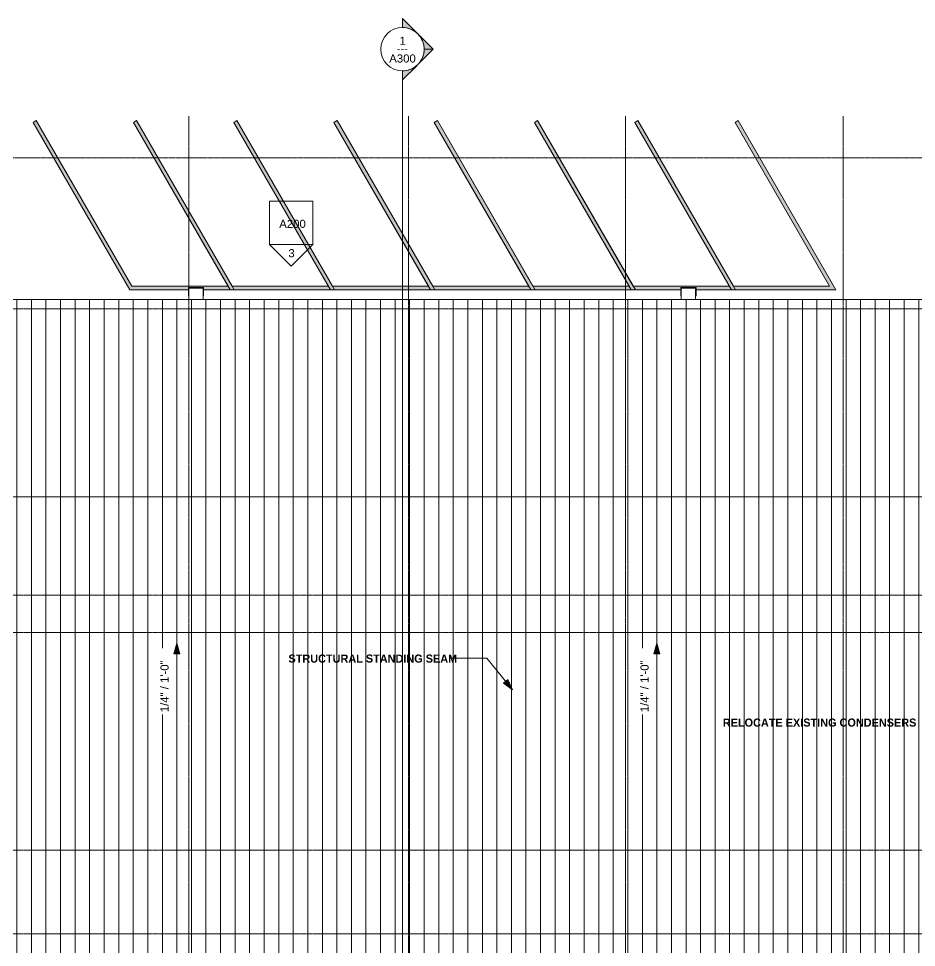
# Model space of a CAD drawing. Header units: inches. Extents: x -4141 to -1383, y 10291 to 12245.
# Drawn here: x -2973 to -1981, y 11054 to 12081 of the extents above; entities that cross this region are included whole.
import ezdxf

# ---------------------------------------------------------------- set-up
doc = ezdxf.new("R2010")
doc.units = ezdxf.units.IN
doc.header["$MEASUREMENT"] = 0
for name, pattern in [('Aligning Line 1_8_', [0.25, 0.125, -0.125]), ('Dash 1_16_', [0.125, 0.0625, -0.0625]), ('Grid Line 1_2_', [0.875, 0.5, -0.125, 0.125, -0.125])]:
    doc.linetypes.add(name, pattern=pattern)
for name, color, linetype, lineweight in [('A-GENM', 5, 'Continuous', 9), ('A-ROOF', 132, 'Continuous', 13), ('A-ROOF-PATT', 132, 'Continuous', 13), ('C-PRKG', 3, 'Continuous', 9), ('E-LITE-EQPM', 33, 'Continuous', 9), ('G-ANNO-DIMS', 111, 'Continuous', 9), ('G-ANNO-SYMB', 111, 'Aligning Line 1_8_', 9), ('G-ANNO-TEXT', 231, 'Continuous', 9), ('S-GRID', 1, 'Continuous', 9)]:
    doc.layers.add(name, color=color, linetype=linetype, lineweight=lineweight)
doc.styles.add('Arial_1', font='arial.ttf', dxfattribs={"height": 9})
doc.styles.add('Century Gothic_1', font='ufonts.com_century-gothic.ttf', dxfattribs={"height": 9})
doc.styles.add('Century Gothic_B', font='GOTHICB.TTF', dxfattribs={"height": 9})

# ---------------------------------------------------------------- blocks, each defined once
blk = doc.blocks.new('Turning Radius - Semi - 42ft axle to axle - Turning Radius - Semi - 42ft axle to axle-1546870-FLOOR PLAN - ROOF PLAN')
at = {"layer": 'A-GENM', "linetype": 'Dash 1_16_'}
for p, q in [((426.2, 1436.6), (426.3, 1437.8)), ((-540, 821.2), (-540, 801.7)), ((-438, 821.2), (-438, 801.7)), ((-549.2, 792), (-568.7, 792)), ((-540, 792), (-540, 165.6)), ((-438, 792), (-540, 792)), ((-438, 165.6), (-438, 792)), ((-540, 761.8), (-540, 730.2)), ((-530.8, 768), (-537.8, 768)), ((-528.6, 730.2), (-528.6, 761.8)), ((-526.1, 761.8), (-526.1, 730.2)), ((-516.8, 768), (-523.9, 768)), ((-514.6, 730.2), (-514.6, 761.8)), ((-463.4, 761.8), (-463.4, 730.2)), ((-454.1, 768), (-461.2, 768)), ((-451.9, 730.2), (-451.9, 761.8)), ((-449.4, 761.8), (-449.4, 730.2)), ((-440.2, 768), (-447.2, 768)), ((-438, 730.2), (-438, 761.8)), ((-549.2, 720), (-568.7, 720)), ((-537.8, 724), (-530.8, 724)), ((-523.9, 724), (-516.8, 724)), ((-461.2, 724), (-454.1, 724)), ((-447.2, 724), (-440.2, 724)), ((-540, 709.8), (-540, 678.2)), ((-530.8, 716), (-537.8, 716)), ((-528.6, 678.2), (-528.6, 709.8)), ((-526.1, 709.8), (-526.1, 678.2)), ((-516.8, 716), (-523.9, 716)), ((-514.6, 678.2), (-514.6, 709.8)), ((-463.4, 709.8), (-463.4, 678.2)), ((-454.1, 716), (-461.2, 716)), ((-451.9, 678.2), (-451.9, 709.8)), ((-449.4, 709.8), (-449.4, 678.2)), ((-440.2, 716), (-447.2, 716)), ((-438, 678.2), (-438, 709.8)), ((-537.8, 672), (-530.8, 672)), ((-523.9, 672), (-516.8, 672)), ((-461.2, 672), (-454.1, 672)), ((-447.2, 672), (-440.2, 672)), ((-540, 257.8), (-540, 226.2)), ((-530.8, 264), (-537.8, 264)), ((-528.6, 226.2), (-528.6, 257.8)), ((-526.1, 257.8), (-526.1, 226.2)), ((-516.8, 264), (-523.9, 264)), ((-514.6, 226.2), (-514.6, 257.8)), ((-506, 266.4), (-506, 84)), ((-472, 266.4), (-506, 266.4)), ((-472, 84), (-472, 266.4)), ((-463.4, 257.8), (-463.4, 226.2)), ((-454.1, 264), (-461.2, 264)), ((-451.9, 226.2), (-451.9, 257.8)), ((-449.4, 257.8), (-449.4, 226.2)), ((-440.2, 264), (-447.2, 264)), ((-438, 226.2), (-438, 257.8)), ((-549.2, 216), (-568.7, 216)), ((-537.8, 220), (-530.8, 220)), ((-523.9, 220), (-516.8, 220)), ((-461.2, 220), (-454.1, 220)), ((-447.2, 220), (-440.2, 220)), ((-540, 205.8), (-540, 174.2)), ((-530.8, 212), (-537.8, 212)), ((-528.6, 174.2), (-528.6, 205.8)), ((-526.1, 205.8), (-526.1, 174.2)), ((-516.8, 212), (-523.9, 212)), ((-514.6, 174.2), (-514.6, 205.8)), ((-463.4, 205.8), (-463.4, 174.2)), ((-454.1, 212), (-461.2, 212)), ((-451.9, 174.2), (-451.9, 205.8)), ((-449.4, 205.8), (-449.4, 174.2)), ((-440.2, 212), (-447.2, 212)), ((-438, 174.2), (-438, 205.8)), ((-540, 165.6), (-438, 165.6)), ((-537.8, 168), (-530.8, 168)), ((-523.9, 168), (-516.8, 168)), ((-461.2, 168), (-454.1, 168)), ((-447.2, 168), (-440.2, 168)), ((-540, 84), (-540, -36)), ((-438, 84), (-540, 84)), ((-506, 84), (-472, 84)), ((-438, -36), (-438, 84)), ((-530.8, 22), (-537.8, 22)), ((-440.2, 22), (-447.2, 22)), ((-540, 15.8), (-540, -15.8)), ((-528.6, -15.8), (-528.6, 15.8)), ((-449.4, 15.8), (-449.4, -15.8)), ((-438, -15.8), (-438, 15.8)), ((-537.8, -22), (-530.8, -22)), ((-447.2, -22), (-440.2, -22)), ((-549.2, -36), (-568.7, -36)), ((-540, -36), (-438, -36))]:
    blk.add_line(p, q, dxfattribs=at)
blk.add_circle((-489, 216), 12.8, dxfattribs=at)
for centre, radius, start, end in [((-529, 762.3), 11, 150.6297, 182.5082), ((-537.9, 767.1), 0.919, 81.4433, 135.4264), ((-530.6, 767.1), 0.919, 44.5736, 98.5565), ((-539.6, 762.3), 11, 357.4914, 29.3702), ((-515, 762.3), 11, 150.6297, 182.5082), ((-524, 767.1), 0.919, 81.4433, 135.4264), ((-516.7, 767.1), 0.919, 44.5736, 98.5565), ((-525.7, 762.3), 11, 357.4914, 29.3702), ((-452.4, 762.3), 11, 150.6297, 182.5082), ((-461.3, 767.1), 0.919, 81.4433, 135.4264), ((-454, 767.1), 0.919, 44.5736, 98.5565), ((-463, 762.3), 11, 357.4914, 29.3702), ((-438.4, 762.3), 11, 150.6297, 182.5082), ((-447.4, 767.1), 0.919, 81.4433, 135.4264), ((-440.1, 767.1), 0.919, 44.5736, 98.5565), ((-449, 762.3), 11, 357.4914, 29.3702), ((-529, 729.7), 11, 177.4914, 209.3702), ((-539.6, 729.7), 11, 330.6297, 2.5082), ((-515, 729.7), 11, 177.4914, 209.3702), ((-525.7, 729.7), 11, 330.6297, 2.5082), ((-452.4, 729.7), 11, 177.4914, 209.3702), ((-463, 729.7), 11, 330.6297, 2.5082), ((-438.4, 729.7), 11, 177.4914, 209.3702), ((-449, 729.7), 11, 330.6297, 2.5082), ((-537.9, 724.9), 0.919, 224.5736, 278.5565), ((-530.6, 724.9), 0.919, 261.4433, 315.4264), ((-524, 724.9), 0.919, 224.5736, 278.5565), ((-516.7, 724.9), 0.919, 261.4433, 315.4264), ((-461.3, 724.9), 0.919, 224.5736, 278.5565), ((-454, 724.9), 0.919, 261.4433, 315.4264), ((-447.4, 724.9), 0.919, 224.5736, 278.5565), ((-440.1, 724.9), 0.919, 261.4433, 315.4264), ((-529, 710.3), 11, 150.6297, 182.5082), ((-537.9, 715.1), 0.919, 81.4433, 135.4264), ((-530.6, 715.1), 0.919, 44.5736, 98.5565), ((-539.6, 710.3), 11, 357.4914, 29.3702), ((-515, 710.3), 11, 150.6297, 182.5082), ((-524, 715.1), 0.919, 81.4433, 135.4264), ((-516.7, 715.1), 0.919, 44.5736, 98.5565), ((-525.7, 710.3), 11, 357.4914, 29.3702), ((-452.4, 710.3), 11, 150.6297, 182.5082), ((-461.3, 715.1), 0.919, 81.4433, 135.4264), ((-454, 715.1), 0.919, 44.5736, 98.5565), ((-463, 710.3), 11, 357.4914, 29.3702), ((-438.4, 710.3), 11, 150.6297, 182.5082), ((-447.4, 715.1), 0.919, 81.4433, 135.4264), ((-440.1, 715.1), 0.919, 44.5736, 98.5565), ((-449, 710.3), 11, 357.4914, 29.3702), ((-529, 677.7), 11, 177.4914, 209.3702), ((-539.6, 677.7), 11, 330.6297, 2.5082), ((-515, 677.7), 11, 177.4914, 209.3702), ((-525.7, 677.7), 11, 330.6297, 2.5082), ((-452.4, 677.7), 11, 177.4914, 209.3702), ((-463, 677.7), 11, 330.6297, 2.5082), ((-438.4, 677.7), 11, 177.4914, 209.3702), ((-449, 677.7), 11, 330.6297, 2.5082), ((-537.9, 672.9), 0.919, 224.5736, 278.5565), ((-530.6, 672.9), 0.919, 261.4433, 315.4264), ((-524, 672.9), 0.919, 224.5736, 278.5565), ((-516.7, 672.9), 0.919, 261.4433, 315.4264), ((-461.3, 672.9), 0.919, 224.5736, 278.5565), ((-454, 672.9), 0.919, 261.4433, 315.4264), ((-447.4, 672.9), 0.919, 224.5736, 278.5565), ((-440.1, 672.9), 0.919, 261.4433, 315.4264), ((-529, 258.3), 11, 150.6297, 182.5082), ((-537.9, 263.1), 0.919, 81.4433, 135.4264), ((-530.6, 263.1), 0.919, 44.5736, 98.5565), ((-539.6, 258.3), 11, 357.4914, 29.3702), ((-515, 258.3), 11, 150.6297, 182.5082), ((-524, 263.1), 0.919, 81.4433, 135.4264), ((-516.7, 263.1), 0.919, 44.5736, 98.5565), ((-525.7, 258.3), 11, 357.4914, 29.3702), ((-452.4, 258.3), 11, 150.6297, 182.5082), ((-461.3, 263.1), 0.919, 81.4433, 135.4264), ((-454, 263.1), 0.919, 44.5736, 98.5565), ((-463, 258.3), 11, 357.4914, 29.3702), ((-438.4, 258.3), 11, 150.6297, 182.5082), ((-447.4, 263.1), 0.919, 81.4433, 135.4264), ((-440.1, 263.1), 0.919, 44.5736, 98.5565), ((-449, 258.3), 11, 357.4914, 29.3702), ((1359.6, 515), 1795.7, 188.6295, 190.1351), ((-529, 225.7), 11, 177.4836, 209.3702), ((-539.6, 225.7), 11, 330.6297, 2.5082), ((-515, 225.7), 11, 177.4914, 209.3702), ((-525.7, 225.7), 11, 330.6297, 2.5082), ((-452.4, 225.7), 11, 177.4914, 209.3702), ((-463, 225.7), 11, 330.6297, 2.5082), ((-438.4, 225.7), 11, 177.4914, 209.3702), ((-449, 225.7), 11, 330.6297, 2.5082), ((-537.9, 220.9), 0.919, 224.5736, 278.5565), ((-530.6, 220.9), 0.919, 261.4433, 315.4264), ((-524, 220.9), 0.919, 224.5736, 278.5565), ((-516.7, 220.9), 0.919, 261.4433, 315.4264), ((-461.3, 220.9), 0.919, 224.5736, 278.5565), ((-454, 220.9), 0.919, 261.4433, 315.4264), ((-447.4, 220.9), 0.919, 224.5736, 278.5565), ((-440.1, 220.9), 0.919, 261.4433, 315.4264), ((-529, 206.3), 11, 150.6297, 182.5082), ((-537.9, 211.1), 0.919, 81.4433, 135.4264), ((-530.6, 211.1), 0.919, 44.5736, 98.5565), ((-539.6, 206.3), 11, 357.4914, 29.3702), ((-515, 206.3), 11, 150.6297, 182.5082), ((-524, 211.1), 0.919, 81.4433, 135.4264), ((-516.7, 211.1), 0.919, 44.5736, 98.5565), ((-525.7, 206.3), 11, 357.4914, 29.3702), ((-452.4, 206.3), 11, 150.6297, 182.5082), ((-461.3, 211.1), 0.919, 81.4433, 135.4264), ((-454, 211.1), 0.919, 44.5736, 98.5565), ((-463, 206.3), 11, 357.4914, 29.3702), ((-438.4, 206.3), 11, 150.6297, 182.5082), ((-447.4, 211.1), 0.919, 81.4433, 135.4264), ((-440.1, 211.1), 0.919, 44.5736, 98.5565), ((-449, 206.3), 11, 357.4914, 29.3702), ((1295.2, 503.5), 1730.3, 190.1351, 191.669), ((-529, 173.7), 11, 177.483, 209.3702), ((-537.9, 168.9), 0.919, 224.5736, 278.5565), ((-530.6, 168.9), 0.919, 261.4433, 315.4264), ((-539.6, 173.7), 11, 330.6297, 2.5082), ((-515, 173.7), 11, 177.4914, 209.3702), ((-524, 168.9), 0.919, 224.5736, 278.5565), ((-516.7, 168.9), 0.919, 261.4433, 315.4264), ((-525.7, 173.7), 11, 330.6297, 2.5082), ((-452.4, 173.7), 11, 177.4914, 209.3702), ((-461.3, 168.9), 0.919, 224.5736, 278.5565), ((-454, 168.9), 0.919, 261.4433, 315.4264), ((-463, 173.7), 11, 330.6297, 2.5082), ((-438.4, 173.7), 11, 177.4914, 209.3702), ((-447.4, 168.9), 0.919, 224.5736, 278.5565), ((-440.1, 168.9), 0.919, 261.4433, 315.4264), ((-449, 173.7), 11, 330.6297, 2.5082), ((1646.7, 576.1), 2089.2, 191.669, 193.011), ((1369.1, 511.9), 1804.2, 193.011, 194.4551), ((2004.6, 675.8), 2460.6, 194.4551, 195.625), ((-529, 16.3), 11, 150.6297, 182.5095), ((-537.9, 21.1), 0.919, 81.4433, 135.4264), ((-530.6, 21.1), 0.919, 44.5736, 98.5565), ((-539.6, 16.3), 11, 357.4915, 29.3702), ((-438.4, 16.3), 11, 150.6297, 182.5082), ((-447.4, 21.1), 0.919, 81.4433, 135.4264), ((-440.1, 21.1), 0.919, 44.5736, 98.5565), ((-449, 16.3), 11, 357.4915, 29.3702), ((1545.9, 547.5), 1984.2, 195.625, 196.9278), ((-529, -16.3), 11, 177.4902, 209.3702), ((-539.6, -16.3), 11, 330.6297, 2.5082), ((-438.4, -16.3), 11, 177.4915, 209.3702), ((-449, -16.3), 11, 330.6297, 2.5082), ((-537.9, -21.1), 0.919, 224.5736, 278.5565), ((-530.6, -21.1), 0.919, 261.4433, 315.4264), ((-447.4, -21.1), 0.919, 224.5736, 278.5565), ((-440.1, -21.1), 0.919, 261.4433, 315.4264), ((2448.5, 822.2), 2927.8, 196.9278, 197.9313), ((-202.1, -41.6), 337.9, 182.3927, 187.3467), ((128.5, 0.6), 668.5, 184.825, 185.7383), ((-304.4, -42.9), 233.5, 185.7383, 193.7829), ((1806.2, 614.3), 2252.6, 197.9313, 198.4136), ((215.8, 12.3), 759.2, 187.3467, 188.3983)]:
    blk.add_arc(centre, radius, start, end, dxfattribs=at)
blk = doc.blocks.new('321723 - Pavement Markings - Parking - Angled - EXISTING _8X18_ 60º-1523241-FLOOR PLAN - ROOF PLAN')
at = {"layer": 'C-PRKG'}
for points in [[(73.7, 0), (0, 0), (108, -187.1), (111.5, -185.1), (6.9, -4), (113.2, -4), (218.9, -187.1), (222.3, -185.1), (115.5, 0)], [(110.9, 0), (218.9, -187.1), (222.3, -185.1), (117.8, -4), (224, -4), (329.7, -187.1), (333.2, -185.1), (226.3, 0), (171.4, 0), (171.4, -2.3), (154.6, -2.3), (154.6, 0)], [(239.7, 0), (221.7, 0), (329.7, -187.1), (333.2, -185.1), (228.6, -4), (334.9, -4), (440.6, -187.1), (444, -185.1), (337.2, 0)], [(448, 0), (332.6, 0), (440.6, -187.1), (444, -185.1), (339.5, -4), (445.7, -4), (551.4, -187.1), (554.9, -185.1), (512.8, -112.2)], [(443.4, 0), (551.4, -187.1), (554.9, -185.1), (450.3, -4), (556.6, -4), (662.3, -187.1), (665.7, -185.1), (558.9, 0)], [(571.6, 0), (554.3, 0), (662.3, -187.1), (665.7, -185.1), (561.2, -4), (667.4, -4), (773.1, -187.1), (776.6, -185.1), (669.7, 0), (654.6, 0)], [(780.6, 0), (715.9, 0), (715.9, -2.3), (699.1, -2.3), (699.1, 0), (665.1, 0), (773.1, -187.1), (776.6, -185.1), (672, -4), (778.3, -4), (884, -187.1), (887.4, -185.1), (845.4, -112.2)]]:
    blk.add_hatch(color=7, dxfattribs=at).paths.add_polyline_path(points, flags=0)
for p, q in [((0, 0), (108, -187.1)), ((115.5, 0), (0, 0)), ((110.9, 0), (218.9, -187.1)), ((154.6, 0), (110.9, 0)), ((222.3, -185.1), (115.5, 0)), ((226.3, 0), (171.4, 0)), ((221.7, 0), (329.7, -187.1)), ((337.2, 0), (221.7, 0)), ((333.2, -185.1), (226.3, 0)), ((332.6, 0), (440.6, -187.1)), ((448, 0), (332.6, 0)), ((444, -185.1), (337.2, 0)), ((443.4, 0), (551.4, -187.1)), ((558.9, 0), (443.4, 0)), ((554.9, -185.1), (448, 0)), ((554.3, 0), (662.3, -187.1)), ((669.7, 0), (554.3, 0)), ((665.7, -185.1), (558.9, 0)), ((665.1, 0), (773.1, -187.1)), ((699.1, 0), (665.1, 0)), ((776.6, -185.1), (669.7, 0)), ((780.6, 0), (715.9, 0)), ((887.4, -185.1), (780.6, 0)), ((111.5, -185.1), (6.9, -4)), ((6.9, -4), (113.2, -4)), ((113.2, -4), (218.9, -187.1)), ((222.3, -185.1), (117.8, -4)), ((117.8, -4), (224, -4)), ((224, -4), (329.7, -187.1)), ((333.2, -185.1), (228.6, -4)), ((228.6, -4), (334.9, -4)), ((334.9, -4), (440.6, -187.1)), ((444, -185.1), (339.5, -4)), ((339.5, -4), (445.7, -4)), ((445.7, -4), (551.4, -187.1)), ((554.9, -185.1), (450.3, -4)), ((450.3, -4), (556.6, -4)), ((556.6, -4), (662.3, -187.1)), ((665.7, -185.1), (561.2, -4)), ((561.2, -4), (667.4, -4)), ((667.4, -4), (773.1, -187.1)), ((776.6, -185.1), (672, -4)), ((672, -4), (778.3, -4)), ((778.3, -4), (884, -187.1)), ((108, -187.1), (111.5, -185.1)), ((218.9, -187.1), (222.3, -185.1)), ((218.9, -187.1), (222.3, -185.1)), ((329.7, -187.1), (333.2, -185.1)), ((329.7, -187.1), (333.2, -185.1)), ((440.6, -187.1), (444, -185.1)), ((440.6, -187.1), (444, -185.1)), ((551.4, -187.1), (554.9, -185.1)), ((551.4, -187.1), (554.9, -185.1)), ((662.3, -187.1), (665.7, -185.1)), ((662.3, -187.1), (665.7, -185.1)), ((773.1, -187.1), (776.6, -185.1)), ((773.1, -187.1), (776.6, -185.1)), ((884, -187.1), (887.4, -185.1))]:
    blk.add_line(p, q, dxfattribs=at)
blk = doc.blocks.new('Pathway_Cooper_Streetworks_WKP_Pak_Glass - Pathway_Cooper_Streetworks_WKP_Pak_Glass-1556231-FLOOR PLAN - ROOF PLAN')
at = {"layer": 'E-LITE-EQPM'}
for p, q in [((-2785.6, 11783.3), (-2785.6, 11783.7)), ((-2768.8, 11783.7), (-2785.6, 11783.7)), ((-2785.6, 11774.6), (-2785.6, 11783.3)), ((-2768.8, 11783.3), (-2785.6, 11783.3)), ((-2785.1, 11774.6), (-2785.6, 11774.6)), ((-2785.1, 11782.9), (-2785.1, 11783)), ((-2769.3, 11783), (-2785.1, 11783)), ((-2785.1, 11770.6), (-2785.1, 11783)), ((-2769.3, 11783), (-2785.1, 11783)), ((-2785.1, 11774.7), (-2785.1, 11782.9)), ((-2785.1, 11782.9), (-2785.1, 11782.9)), ((-2785.1, 11774.7), (-2785.1, 11774.7)), ((-2769.3, 11783), (-2769.3, 11782.9)), ((-2769.3, 11783), (-2769.3, 11770.6)), ((-2769.3, 11782.9), (-2769.3, 11774.7)), ((-2769.3, 11782.9), (-2769.3, 11782.9)), ((-2769.3, 11774.7), (-2769.3, 11774.7)), ((-2768.8, 11774.6), (-2769.3, 11774.6)), ((-2768.8, 11783.7), (-2768.8, 11783.3)), ((-2768.8, 11783.3), (-2768.8, 11774.6))]:
    blk.add_line(p, q, dxfattribs=at)
blk = doc.blocks.new('Elevation - Detail Number-151647-FLOOR PLAN - ROOF PLAN')
at = {"layer": 'G-ANNO-SYMB', "linetype": 'Continuous'}
for p, q in [((0.25, 0.25), (-0.25, 0.25)), ((-0.25, 0.25), (-0.25, -0.25)), ((0.25, -0.25), (0.25, 0.25)), ((-0.25, -0.25), (0.25, -0.25))]:
    blk.add_line(p, q, dxfattribs=at)
blk = doc.blocks.new('Elevation - Detail Number-151370-FLOOR PLAN - ROOF PLAN')
at = {"layer": 'G-ANNO-SYMB', "linetype": 'Continuous'}
for p, q in [((0, 0.25), (-0.25, 0)), ((0.25, 0), (0, 0.25)), ((-0.25, 0), (0.25, 0))]:
    blk.add_line(p, q, dxfattribs=at)
blk = doc.blocks.new('Section - Section Head - Filled-22785-FLOOR PLAN - ROOF PLAN')
at = {"layer": 'G-ANNO-SYMB', "linetype": 'Continuous'}
h = blk.add_hatch(color=256, dxfattribs=at)
edge = h.paths.add_edge_path(flags=0)
edge.add_line((-0.427, 0.177), (-0.25, 0.354))
edge.add_line((-0.25, 0.354), (-0.25, 0.25))
edge.add_arc((-0.25, 0), 0.25, 90, 135)
h = blk.add_hatch(color=256, dxfattribs=at)
edge = h.paths.add_edge_path(flags=0)
edge.add_arc((-0.25, 0), 0.25, 45, 90)
edge.add_line((-0.25, 0.25), (-0.25, 0.354))
edge.add_line((-0.25, 0.354), (-0.073, 0.177))
h = blk.add_hatch(color=256, dxfattribs=at)
edge = h.paths.add_edge_path(flags=0)
edge.add_arc((-0.25, 0), 0.25, 137.9216, 180)
edge.add_line((-0.5, 0), (-0.604, 0))
edge.add_line((-0.604, 0), (-0.436, 0.168))
h = blk.add_hatch(color=256, dxfattribs=at)
edge = h.paths.add_edge_path(flags=0)
edge.add_line((-0.064, 0.168), (0.104, 0))
edge.add_line((0.104, 0), (0, 0))
edge.add_arc((-0.25, 0), 0.25, 0, 42.0784)
for p, q in [((-0.25, 0.354), (-0.427, 0.177)), ((-0.25, 0.25), (-0.25, 0.354)), ((-0.073, 0.177), (-0.25, 0.354)), ((-0.25, 0.354), (-0.25, 0.25)), ((-0.436, 0.168), (-0.604, 0)), ((0.104, 0), (-0.064, 0.168)), ((-0.604, 0), (-0.5, 0)), ((0, 0), (0.104, 0))]:
    blk.add_line(p, q, dxfattribs=at)
for start, end in [(360, 180), (90, 135), (45, 90), (137.9216, 180), (0, 42.0784), (180, 360)]:
    blk.add_arc((-0.25, 0), 0.25, start, end, dxfattribs=at)

msp = doc.modelspace()

# ---------------------------------------------------------------- hatches: boundary and pattern name
at = {"layer": 'A-ROOF-PATT', "lineweight": 9}
h = msp.add_hatch(dxfattribs=at)
h.set_pattern_fill('FP_1', color=256, style=0, pattern_type=2)
h.set_pattern_definition([(270, (0, 9.729), (16.082, 1e-15), [])])
h.paths.add_polyline_path([(-1585.5, 10783), (-1585.5, 11770.6), (-3105.5, 11770.6), (-3105.5, 11458.8), (-3577.8, 11458.8), (-3577.8, 11053.9), (-3368.2, 11053.9), (-3368.2, 10794.1), (-3045.5, 10794.1), (-3045.5, 10783), (-2143.4, 10783)], flags=0)
h.paths.add_polyline_path([(-1790.8, 11068.1), (-1799.2, 11068.1), (-1799.2, 11113.9), (-1739.8, 11113.9), (-1739.8, 11068.1), (-1780.4, 11068.1)], flags=0)
h.paths.add_polyline_path([(-1770, 11221.9), (-1799.2, 11221.9), (-1799.2, 11267.7), (-1739.8, 11267.7), (-1739.8, 11221.9)], flags=0)
h.paths.add_polyline_path([(-1790.8, 11375.7), (-1799.2, 11375.7), (-1799.2, 11421.5), (-1739.8, 11421.5), (-1739.8, 11375.7), (-1770, 11375.7)], flags=0)
at = {"layer": 'G-ANNO-TEXT'}
msp.add_hatch(color=256, dxfattribs=at).paths.add_polyline_path([(-2427.3, 11339), (-2432.3, 11350.4), (-2437.3, 11346.3)], flags=0)

# ---------------------------------------------------------------- linework, layer by layer
at = {"layer": 'A-ROOF'}
msp.add_line((-1585.5, 11770.6), (-3105.5, 11770.6), dxfattribs=at)
at = {"layer": 'G-ANNO-DIMS'}
for p, q in [((-2795.1, 11378.6), (-2798.3, 11390.6)), ((-2798.3, 11294.6), (-2798.3, 11390.6)), ((-2264.4, 11378.6), (-2267.6, 11390.6)), ((-2267.6, 11294.6), (-2267.6, 11390.6))]:
    msp.add_line(p, q, dxfattribs=at)
at = {"layer": 'G-ANNO-SYMB', "linetype": 'Continuous'}
for p, q in [((-2548.9, 12023.4), (-2548.9, 10305.7)), ((-4007.9, 11552.4), (-1529.8, 11552.4))]:
    msp.add_line(p, q, dxfattribs=at)
at = {"layer": 'G-ANNO-SYMB'}
msp.add_line((-1479.6, 11927.3), (-4124.1, 11927.3), dxfattribs=at)
at = {"layer": 'G-ANNO-TEXT'}
for p, q in [((-2455.6, 11373.9), (-2495.9, 11373.9)), ((-2427.3, 11339), (-2455.6, 11373.9)), ((-2432.3, 11350.4), (-2437.3, 11346.3)), ((-2437.3, 11346.3), (-2427.3, 11339)), ((-2427.3, 11339), (-2432.3, 11350.4))]:
    msp.add_line(p, q, dxfattribs=at)
at = {"layer": 'S-GRID', "linetype": 'Grid Line 1_2_'}
for p, q in [((-2785.2, 11973.4), (-2785.2, 10769.7)), ((-2542.2, 11973.4), (-2542.2, 10769.7)), ((-2302.2, 11973.4), (-2302.2, 10769.7)), ((-2061.7, 11973.4), (-2061.7, 10769.7)), ((-1382.9, 11760.4), (-3914.2, 11760.4)), ((-1382.9, 11443.5), (-3796.5, 11443.5)), ((-1382.9, 11402.4), (-3914.2, 11402.4)), ((-1382.9, 11161.4), (-3914.2, 11161.4)), ((-1382.9, 11069.1), (-3796.5, 11069.1))]:
    msp.add_line(p, q, dxfattribs=at)

# ---------------------------------------------------------------- block references
at = {"layer": 'A-GENM', "rotation": 269.6166508328054}
msp.add_blockref('Turning Radius - Semi - 42ft axle to axle - Turning Radius - Semi - 42ft axle to axle-1546870-FLOOR PLAN - ROOF PLAN', (-4040, 11110.1), dxfattribs=at)
at = {"layer": 'C-PRKG', "rotation": 180}
msp.add_blockref('321723 - Pavement Markings - Parking - Angled - EXISTING _8X18_ 60º-1523241-FLOOR PLAN - ROOF PLAN', (-2069.7, 11781.4), dxfattribs=at)
at = {"layer": 'E-LITE-EQPM'}
for p in [(0, 0), (544.5, 0)]:
    msp.add_blockref('Pathway_Cooper_Streetworks_WKP_Pak_Glass - Pathway_Cooper_Streetworks_WKP_Pak_Glass-1556231-FLOOR PLAN - ROOF PLAN', p, dxfattribs=at)
at = {"layer": 'G-ANNO-SYMB', "linetype": 'Continuous', "xscale": 95.99999999999994, "yscale": 95.99999999999994, "zscale": 95.99999999999994, "rotation": 269.9999999999996}
msp.add_blockref('Section - Section Head - Filled-22785-FLOOR PLAN - ROOF PLAN', (-2548.9, 12023.4), dxfattribs=at)
at = {"layer": 'G-ANNO-SYMB', "linetype": 'Continuous', "xscale": 95.99999999999994, "yscale": 95.99999999999994, "zscale": 95.99999999999994}
msp.add_blockref('Elevation - Detail Number-151647-FLOOR PLAN - ROOF PLAN', (-2671.8, 11855.3), dxfattribs=at)
at = {"layer": 'G-ANNO-SYMB', "linetype": 'Continuous', "extrusion": (0, 0, -1), "xscale": 95.99999999999994, "yscale": 95.99999999999994, "zscale": 95.99999999999994, "rotation": 180}
msp.add_blockref('Elevation - Detail Number-151370-FLOOR PLAN - ROOF PLAN', (2671.8, 11831.3), dxfattribs=at)

# ---------------------------------------------------------------- texts
at = {"layer": 'G-ANNO-SYMB', "linetype": 'Continuous', "char_height": 9, "attachment_point": 1}
for s, insert, width, style in [('1', (-2552.2, 12061.3), 8.484, 'Arial_1'), ('A300', (-2563.5, 12041.7), 35.754, 'Arial_1'), ('---', (-2554.9, 12052.8), 15.453, 'Century Gothic_1'), ('A200', (-2685.1, 11858.8), 35.754, 'Arial_1'), ('3', (-2675, 11826.3), 8.484, 'Arial_1')]:
    msp.add_mtext(s, dxfattribs=dict(at, insert=insert, width=width, style=style))
at = {"layer": 'G-ANNO-TEXT', "insert": (-2674.9, 11377.9), "char_height": 9, "width": 216.948, "attachment_point": 1, "style": 'Century Gothic_B'}
msp.add_mtext('STRUCTURAL STANDING SEAM', dxfattribs=at)
at = {"layer": 'G-ANNO-TEXT', "color": 147, "lineweight": 20, "insert": (-2194.7, 11307.1), "char_height": 9, "width": 250.884, "attachment_point": 1, "style": 'Century Gothic_B'}
msp.add_mtext('RELOCATE EXISTING CONDENSERS', dxfattribs=at)

# ---------------------------------------------------------------- next in the draw order: texts
at = {"layer": 'G-ANNO-DIMS', "char_height": 9, "width": 68.646, "attachment_point": 1, "rotation": 90, "line_spacing_factor": 0.941778, "style": 'Arial_1', "bg_fill": 3, "box_fill_scale": 1.25, "bg_fill_color": 256, "bg_fill_true_color": 13158600, "bg_fill_transparency": 0}
for insert in [(-2816.4, 11314), (-2285.7, 11314)]:
    msp.add_mtext('1/4" / 1\'-0"', dxfattribs=dict(at, insert=insert))

# ---------------------------------------------------------------- next in the draw order: hatches: boundary and pattern name
at = {"layer": 'G-ANNO-DIMS'}
for points in [[(-2798.3, 11390.6), (-2801.5, 11378.6), (-2795.1, 11378.6)], [(-2267.6, 11390.6), (-2270.8, 11378.6), (-2264.4, 11378.6)]]:
    msp.add_hatch(color=256, dxfattribs=at).paths.add_polyline_path(points, flags=0)

# ---------------------------------------------------------------- next in the draw order: linework, layer by layer
for p, q in [((-2798.3, 11390.6), (-2801.5, 11378.6)), ((-2267.6, 11390.6), (-2270.8, 11378.6)), ((-2801.5, 11378.6), (-2795.1, 11378.6)), ((-2270.8, 11378.6), (-2264.4, 11378.6))]:
    msp.add_line(p, q, dxfattribs=at)

doc.saveas('drawing.dxf')
